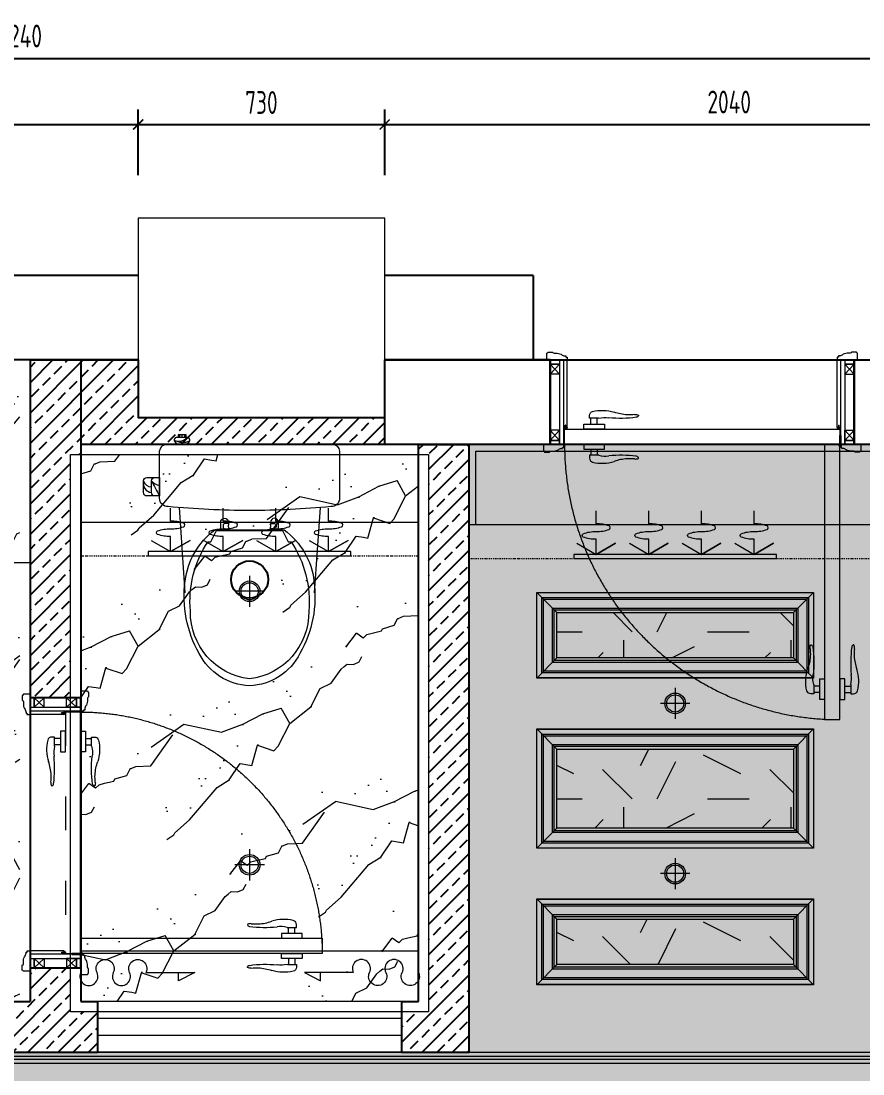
# Model space of a CAD drawing. Header units: millimetres. Extents: x 3162 to 221128, y -144913 to 11496.
# Drawn here: x 18718 to 21210, y -136544 to -133426 of the extents above; entities that cross this region are included whole.
import ezdxf

# ---------------------------------------------------------------- set-up
doc = ezdxf.new("R2010")
doc.units = ezdxf.units.MM
doc.header["$LTSCALE"] = 10
for name, pattern in [('ACAD_ISO03W100', [30, 12, -18]), ('CENTER', [50.8, 31.75, -6.35, 6.35, -6.35]), ('DASH', [8.89, 6.35, -2.54]), ('DASHDOT2', [12.7, 6.35, -3.175, 0, -3.175]), ('DOTE', [61.468, 50.8, -5.08, 0.508, -5.08]), ('HIDDEN', [9.525, 6.35, -3.175])]:
    doc.linetypes.add(name, pattern=pattern)
doc.layers.get('Defpoints').update_dxf_attribs({"color": 250})
for name, color, linetype, lineweight in [('Column', 7, 'Continuous', 0), ('FC-Dimensions', 44, 'Continuous', 0), ('FC-Doorsill【门槛线】', 8, 'Continuous', 0), ('FC-Material【地坪分割线】', 138, 'Continuous', 0), ('FF-Complete【墙体完成线】', 6, 'Continuous', 0), ('FF-Curtain【平面窗帘】', 32, 'Continuous', 0), ('FF-Door【门】', 51, 'Continuous', 0), ('FF-FIXT【洁具】', 31, 'Continuous', 0), ('FF-MT【门套】', 20, 'Continuous', 0), ('FF-Win【窗】', 132, 'Continuous', 0), ('RC-Lamplight【灯带】', 205, 'DASHDOT2', 0), ('RC-Lamps【天花灯具】', 2, 'Continuous', 0), ('RC-Modelling【天花造型】', 30, 'Continuous', 0)]:
    doc.layers.add(name, color=color, linetype=linetype, lineweight=lineweight)
for name, color, linetype in [('SYMBOL【符号】', 136, 'Continuous'), ('WALL', 7, 'Continuous'), ('WALL_NEW【新建墙体】', 4, 'Continuous')]:
    doc.layers.add(name, color=color, linetype=linetype)
doc.styles.add('尺寸标注', font='ARCHS.SHX', dxfattribs={"width": 0.8})
doc.dimstyles.new('海龙1：30', dxfattribs={"dimscale": 30, "dimtxt": 2.25, "dimasz": 1, "dimexe": 1.5, "dimexo": 1, "dimgap": 1, "dimtad": 1, "dimdec": 0, "dimrnd": 5, "dimdsep": 46, "dimtxsty": '尺寸标注', "dimblk": 'ARCHTICK', "dimblk1": 'ARCHTICK', "dimblk2": 'ARCHTICK', "dimcen": 1, "dimclrd": 44, "dimclre": 44, "dimclrt": 2, "dimadec": 0, "dimazin": 0, "dimtfac": 1, "dimtdec": 0, "dimtix": 1, "dimtmove": 2, "dimatfit": 3, "dimldrblk": 'hl_arrow2', "dimfxl": 5, "dimfxlon": 1, "dimarcsym": 0})
pattern_1 = [(0, (-511843.14, -12481.3), (494.9747, 494.9747), [123.74367, -371.23102]), (0, (-511570.9, -12184.3), (494.9747, 494.9747), [123.74367, -371.23102]), (90, (-511793.64, -12308.06), (-494.9747, 494.9747), [123.74367, -371.23102]), (90, (-511595.65, -12134.8), (-494.9747, 494.9747), [123.74367, -371.23102]), (45, (-511744.14, -12134.82), (5e-14, 494.9747), [123.74367, -576.25626]), (135, (-511570.9, -12481.3), (-494.9747, 5e-14), [123.74367, -576.25626]), (26.56505, (-511719.4, -12332.8), (494.9747, -2e-06), [123.74367, -983.0534]), (26.56505, (-511496.66, -12085.32), (494.9747, -2e-06), [123.74367, -983.0534]), (63.43495, (-511496.66, -12481.3), (-2e-06, 494.9747), [123.74367, -983.0534]), (63.43495, (-511719.4, -12258.56), (-2e-06, 494.9747), [123.74367, -983.0534]), (63.43495, (-511546.15, -12382.3), (-2e-06, 494.9747), [123.74367, -983.0534]), (116.56505, (-511843.14, -12209.07), (2e-06, 494.9747), [123.74367, -983.0534]), (153.43495, (-511744.14, -12407.06), (-494.9747, -2e-06), [123.74367, -983.0534])]

# ---------------------------------------------------------------- blocks, each defined once
blk = doc.blocks.new('马桶平面15')
at = {"color": 251}
for p, q in [((-164.1, 735.1), (-187.7, 735.1)), ((-182.4, 735.2), (-182.4, 743.3)), ((-175.9, 735.1), (-175.9, 743.3)), ((-168.6, 743.3), (-168.6, 735.1))]:
    blk.add_line(p, q, dxfattribs=at)
for points in [[(-171.3, 714.9, 0.288575), (-152.8, 725.1, 0.464141), (-158.6, 735.1), (-164.1, 735.1), (-164.1, 743.3), (-187.7, 743.3), (-187.7, 743.3), (-187.7, 735.1), (-193.2, 735.1, 0.464141), (-199, 725.1, 0.288575), (-180.5, 714.9)], [(-61.5, 462.9), (-61.5, 484.4, -1), (-38, 484.4), (-38, 480.5)], [(109.7, 462.9), (109.7, 484.4, 1), (86.2, 484.4), (86.2, 480.5)], [(26.7, 460.2), (121.9, 460.2), (138.7, 426.6), (147.1, 426.6, -0.17108), (199.3, 221.2, -0.383832), (24.1, 20.6, -0.383832), (-151.1, 221.2, -0.17108), (-98.9, 426.6), (-90.5, 426.6), (-73.7, 460.2), (121.9, 460.2)]]:
    blk.add_lwpolyline(points, format="xyb", dxfattribs=at)
for points in [[(24.1, 519.2, -0.023855), (-216.9, 530.8, -0.42765), (-242.5, 555.3), (-242.5, 695.1, -0.382307), (-220.4, 714.9), (24.1, 714.9), (268.6, 714.9, -0.382307), (290.7, 695.1), (290.7, 555.3, -0.42765), (265.1, 530.8, -0.023855)], [(24.1, 0, -0.272339), (-125.1, 96, -0.163159), (-166.6, 310.4, -0.20934), (-78.5, 461.5), (24.1, 461.5), (126.7, 461.5, -0.20934), (214.8, 310.4, -0.163159), (173.3, 96, -0.272339)]]:
    blk.add_lwpolyline(points, format="xyb", close=True)
for points in [[(-242.5, 617.1), (-242.5, 562.2), (-279.9, 562.2, -0.414214), (-289.9, 572.2), (-289.9, 607.1, -0.414214), (-279.9, 617.1)], [(-242.5, 617.1), (-242.5, 562.2), (-256.2, 562.2, -0.414214), (-266.2, 572.2), (-266.2, 607.1, -0.414214), (-256.2, 617.1)], [(-54.5, 475.5), (-54.5, 470.3, 0.414214), (-49.5, 465.3), (-38.7, 465.3, 0.58538), (-38.5, 470.3), (-38.5, 475.5, 0.58538), (-38.7, 480.5), (-49.5, 480.5, 0.414214)], [(102.7, 475.5), (102.7, 470.3, -0.414214), (97.7, 465.3), (86.9, 465.3, -0.58538), (86.7, 470.3), (86.7, 475.5, -0.58538), (86.9, 480.5), (97.7, 480.5, -0.414214)]]:
    blk.add_lwpolyline(points, format="xyb", close=True, dxfattribs=at)
for points in [[(-184.4, 527.9), (-167.1, 275.7)], [(232.6, 527.9), (215.3, 275.7)]]:
    blk.add_lwpolyline(points)
for centre, radius, start, end in [((-185.1, 755.7), 31.4, 242.8818, 319.142), ((-173.5, 774.1), 53.1, 240.7977, 292.8926), ((-262.7, 600.1), 28.1, 165.5916, 262.7603), ((-267.7, 612.3), 22.8, 193.4235, 273.8412), ((-231.7, 638.1), 46.4, 221.9148, 256.4413), ((180.7, 814.1), 492.5, 204.8643, 210.765)]:
    blk.add_arc(centre, radius, start, end, dxfattribs=at)
blk = doc.blocks.new('门套线03')
at = {"ltscale": 100}
blk.add_lwpolyline([(60, 0), (60, 19.7, -0.339185), (56.6, 23.1), (42, 23.1, -0.360475), (38.5, 19.7), (29.2, 19.7, 0.137802), (14.5, 14.7, -0.16589), (3.4, 11.9), (3.4, 8.7), (0, 8.7), (0, 0)], format="xyb", close=True, dxfattribs=at)
blk = doc.blocks.new('HL_Door_Hinge')
at = {"color": 0, "linetype": 'DOTE', "ltscale": 0.04}
for p, q in [((-4, 3), (4, 3)), ((0, -1), (0, 7))]:
    blk.add_line(p, q, dxfattribs=at)
at = {"color": 0, "linetype": 'DASH', "ltscale": 5}
for p, q in [((-2, -26), (-2, 0.8)), ((-0.5, -26), (-0.5, 0)), ((0.5, -26), (0.5, 0)), ((2, -26), (2, 0.8)), ((-0.5, -26), (-2, -26)), ((0.5, -26), (2, -26))]:
    blk.add_line(p, q, dxfattribs=at)
for radius in [3, 2]:
    blk.add_circle((0, 3), radius, dxfattribs=at)
blk = doc.blocks.new('HL_Door_Seal')
at = {"color": 0}
for p, q in [((5, 0), (-5, 0)), ((-1, 6), (-0.5, 6.5)), ((-1, 6), (-0.5, 6)), ((-1, 5.5), (-0.5, 6)), ((-1, 5.5), (-0.5, 5.5)), ((-1, 5), (-0.5, 5.5)), ((-1, 4.5), (-0.5, 5)), ((-1, 5), (-0.5, 5)), ((-1, 4.5), (-0.5, 4.5)), ((-1, 4), (-0.5, 4.5)), ((-1, 4), (-0.5, 4)), ((-1, 3.5), (-0.5, 4)), ((-1, 3.5), (-0.5, 3.5)), ((-1, 3), (-0.5, 3.5)), ((-1, 3), (-0.5, 3)), ((-1, 2.5), (-0.5, 3)), ((-1, 2.5), (-0.5, 2.5)), ((-1, 2), (-0.5, 2.5)), ((-1, 2), (-0.5, 2)), ((-1, 1.5), (-0.5, 2)), ((-1, 1.5), (-0.5, 1.5)), ((-1, 1), (-0.5, 1.5)), ((-1, 1), (-0.5, 1)), ((-1, 0.5), (-0.5, 1)), ((-1, 0.5), (-0.5, 0.5)), ((-1, 0), (-0.5, 0.5)), ((-0.5, 6.5), (0.5, 6.5)), ((1, 6), (0.5, 6.5)), ((1, 6), (0.5, 6)), ((1, 5.5), (0.5, 6)), ((1, 5.5), (0.5, 5.5)), ((1, 5), (0.5, 5.5)), ((1, 5), (0.5, 5)), ((1, 4.5), (0.5, 5)), ((1, 4.5), (0.5, 4.5)), ((1, 4), (0.5, 4.5)), ((1, 4), (0.5, 4)), ((1, 3.5), (0.5, 4)), ((1, 3.5), (0.5, 3.5)), ((1, 3), (0.5, 3.5)), ((1, 3), (0.5, 3)), ((1, 2.5), (0.5, 3)), ((1, 2.5), (0.5, 2.5)), ((1, 2), (0.5, 2.5)), ((1, 2), (0.5, 2)), ((1, 1.5), (0.5, 2)), ((1, 1.5), (0.5, 1.5)), ((1, 1), (0.5, 1.5)), ((1, 1), (0.5, 1)), ((1, 0.5), (0.5, 1)), ((1, 0.5), (0.5, 0.5)), ((1, 0), (0.5, 0.5))]:
    blk.add_line(p, q, dxfattribs=at)
blk.add_lwpolyline([(-3.9, -1, 0.774597), (3.9, -1)], format="xyb", close=True, dxfattribs=at)
blk.add_arc((0, 0), 5, 180, 0.0005, dxfattribs=at)
blk = doc.blocks.new('门把手02')
at = {"color": 250}
for p, q in [((-13.5, 32.2), (-13.5, 40.9)), ((12.9, 32.2), (-13.5, 32.2)), ((-9.4, 14.6), (-9.4, 32.2)), ((9.4, 14.6), (9.4, 32.2)), ((-30.4, 14.6), (-15.2, 14.6)), ((-30.4, 0), (-30.4, 14.6)), ((30.4, 0), (-30.4, 0)), ((-15.2, 14.6), (19.6, 14.6)), ((-15.2, 14.6), (19.6, 14.6)), ((19.6, 14.6), (30.4, 14.6)), ((30.4, 14.6), (30.4, 0))]:
    blk.add_line(p, q, dxfattribs=at)
at = {"color": 250, "extrusion": (0, 0, -1)}
for centre, major_axis, start_param, end_param in [((-1.3, 40.9), (-8.59, 8.59), 5.497787, 6.813202), ((23.4, -64.1), (-0.1, 120), -0.233047, 0.306451), ((12.9, 37.2), (3.58, 3.58), 2.124304, 2.356194), ((33.8, -51.4), (0, 86), -0.231441, 0.114669), ((79.3, 368.4), (-0.1, 336.3), 3.005111, 3.247916), ((107.8, 189.2), (1.8, 147), 3.194781, 3.464277), ((105.2, 172), (-91.7, 91.7), 3.813778, 3.981187), ((122.5, 24), (-13.7, 13.7), 0.647464, 1.248663), ((124, 43.6), (5.92, 5.92), 1.238085, 2.228964), ((130.6, 40.4), (-0.729, 0.729), 1.325662, 2.819982)]:
    blk.add_ellipse(centre, major_axis=major_axis, ratio=1, start_param=start_param, end_param=end_param, dxfattribs=at)
blk = doc.blocks.new('hld_1_820_250_门把手02_门套线03_45_0_0_3_40_0_1_1')
at = {"layer": 'FC-Doorsill【门槛线】'}
for p, q in [((-0.5, 0.1389), (0.5, 0.1389)), ((-0.5, -0.1389), (0.5, -0.1389))]:
    blk.add_line(p, q, dxfattribs=at)
at = {"layer": 'FF-Door【门】'}
blk.add_lwpolyline([(-0.4528, 0.1389), (-0.4028, 0.1389), (-0.4028, 1.0444), (-0.4528, 1.0444)], close=True, dxfattribs=at)
at = {"layer": 'FF-Door【门】', "color": 250, "linetype": 'ACAD_ISO03W100', "ltscale": 2.083333}
blk.add_lwpolyline([(-0.4528, 0.1389), (0.4528, 0.1389), (0.4528, 0.0889), (-0.4528, 0.0889)], close=True, dxfattribs=at)
at = {"layer": 'FF-Door【门】', "color": 8, "linetype": 'HIDDEN', "ltscale": 15}
blk.add_arc((-0.4528, 0.1389), 0.9056, 0, 90, dxfattribs=at)
at = {"layer": 'FF-MT【门套】', "color": 250}
for p, q in [((-0.4689, 0.1256), (-0.5, 0.0922)), ((-0.4689, 0.0922), (-0.5, 0.1256)), ((0.4689, 0.1256), (0.5, 0.0922)), ((0.4689, 0.0922), (0.5, 0.1256)), ((-0.5, -0.0922), (-0.4689, -0.1256)), ((-0.5, -0.1256), (-0.4689, -0.0922)), ((0.5, -0.0922), (0.4689, -0.1256)), ((0.5, -0.1256), (0.4689, -0.0922))]:
    blk.add_line(p, q, dxfattribs=at)
for points in [[(-0.5, 0.1389), (-0.4689, 0.1389), (-0.4689, 0.1256), (-0.5, 0.1256)], [(-0.4689, 0.1389), (-0.4556, 0.1389), (-0.4556, -0.1389), (-0.4689, -0.1389)], [(0.4689, 0.1389), (0.4556, 0.1389), (0.4556, -0.1389), (0.4689, -0.1389)], [(0.5, 0.1389), (0.4689, 0.1389), (0.4689, 0.1256), (0.5, 0.1256)], [(-0.4689, 0.1256), (-0.4689, 0.0922), (-0.5, 0.0922), (-0.5, 0.1256)], [(0.4689, 0.1256), (0.4689, 0.0922), (0.5, 0.0922), (0.5, 0.1256)], [(-0.5, -0.0922), (-0.5, -0.1256), (-0.4689, -0.1256), (-0.4689, -0.0922)], [(0.5, -0.0922), (0.5, -0.1256), (0.4689, -0.1256), (0.4689, -0.0922)], [(-0.5, -0.1389), (-0.4689, -0.1389), (-0.4689, -0.1256), (-0.5, -0.1256)], [(0.5, -0.1389), (0.4689, -0.1389), (0.4689, -0.1256), (0.5, -0.1256)]]:
    blk.add_lwpolyline(points, close=True, dxfattribs=at)
at = {"layer": 'FF-MT【门套】'}
for points in [[(-0.5, 0.1389), (-0.4556, 0.1389), (-0.4556, 0.0833), (-0.4444, 0.0833), (-0.4444, -0.1389), (-0.5, -0.1389)], [(0.5, 0.1389), (0.4556, 0.1389), (0.4556, 0.0833), (0.4444, 0.0833), (0.4444, -0.1389), (0.5, -0.1389)]]:
    blk.add_lwpolyline(points, close=True, dxfattribs=at)
at = {"layer": 'FF-Door【门】', "color": 250, "yscale": 0.001111111111111, "zscale": 0.001111111111111}
for name, p, xscale, rotation in [('门把手02', (-0.4528, 0.9444), -0.001111111111111, 90.00000000000593), ('门把手02', (-0.4028, 0.9444), 0.001111111111111, 270.0000000000178), ('HL_Door_Seal', (-0.45, 0.0833), 0.001111111111111, 180.0000000000119), ('HL_Door_Seal', (0.45, 0.0833), -0.001111111111111, 180)]:
    blk.add_blockref(name, p, dxfattribs=dict(at, xscale=xscale, rotation=rotation))
at = {"layer": 'FF-Door【门】', "color": 250, "zscale": 0.001111111111111}
for name, p, xscale, yscale in [('门把手02', (0.3556, 0.1389), -0.001111111111111, 0.001111111111111), ('HL_Door_Hinge', (-0.4542, 0.1389), 0.001111111111111, 0.001111111111111), ('门把手02', (0.3556, 0.0889), -0.001111111111111, -0.001111111111111)]:
    blk.add_blockref(name, p, dxfattribs=dict(at, xscale=xscale, yscale=yscale))
at = {"layer": 'FF-MT【门套】', "zscale": 0.001111111111111}
for p, xscale, yscale in [((-0.4556, 0.1389), -0.001111111111111, 0.001111111111111), ((0.4556, 0.1389), 0.001111111111111, 0.001111111111111), ((-0.4444, -0.1389), -0.001111111111111, -0.001111111111111), ((0.4444, -0.1389), 0.001111111111111, -0.001111111111111)]:
    blk.add_blockref('门套线03', p, dxfattribs=dict(at, xscale=xscale, yscale=yscale))
blk = doc.blocks.new('_ArchTick')
at = {"color": 2, "linetype": 'ByBlock', "const_width": 0.15}
blk.add_lwpolyline([(-0.5, -0.5), (0.5, 0.5)], dxfattribs=at)
blk = doc.blocks.new('*D1485')
at = {"layer": 'Defpoints', "color": 0, "transparency": 16777216}
for p in [(19064.5, -133732.7), (15594.5, -133912.7), (19064.5, -133912.7)]:
    blk.add_point(p, dxfattribs=at)
at = {"layer": 'FC-Dimensions', "color": 44, "lineweight": -2, "transparency": 16777216}
for p, q in [((15594.5, -133882.7), (15594.5, -133687.7)), ((19064.5, -133882.7), (19064.5, -133687.7)), ((15594.5, -133732.7), (19064.5, -133732.7))]:
    blk.add_line(p, q, dxfattribs=at)
at = {"layer": 'FC-Dimensions', "color": 44, "lineweight": -2, "transparency": 16777216, "xscale": 30, "yscale": 30, "zscale": 30, "rotation": 180}
blk.add_blockref('_ArchTick', (15594.5, -133732.7), dxfattribs=at)
at = {"layer": 'FC-Dimensions', "color": 44, "lineweight": -2, "transparency": 16777216, "xscale": 30, "yscale": 30, "zscale": 30}
blk.add_blockref('_ArchTick', (19064.5, -133732.7), dxfattribs=at)
at = {"layer": 'FC-Dimensions', "color": 2, "transparency": 16777216, "insert": (17329.5, -133666.1), "char_height": 67.5, "attachment_point": 5, "style": '尺寸标注'}
blk.add_mtext('3470', dxfattribs=at)
blk = doc.blocks.new('hl_arrow2')
at = {"color": 2}
blk.add_line((-0.22, 0), (-1, 0), dxfattribs=at)
blk.add_lwpolyline([(-0.22, 0), (-0.86, -0.69), (-0.65, -0.86), (0, 0), (-0.65, 0.86), (-0.86, 0.69)], close=True, dxfattribs=at)
for points in [[(-0.86, 0.69), (-0.65, 0.86), (-0.22, 0), (0, 0)], [(-0.86, -0.69), (-0.65, -0.86), (-0.22, 0), (0, 0)]]:
    blk.add_solid(points, dxfattribs=at)
blk = doc.blocks.new('*D1486')
at = {"layer": 'Defpoints', "color": 0, "transparency": 16777216}
for p in [(19794.5, -133732.7), (19064.5, -133912.7), (19794.5, -133912.7)]:
    blk.add_point(p, dxfattribs=at)
at = {"layer": 'FC-Dimensions', "color": 44, "lineweight": -2, "transparency": 16777216}
for p, q in [((19064.5, -133882.7), (19064.5, -133687.7)), ((19794.5, -133882.7), (19794.5, -133687.7)), ((19064.5, -133732.7), (19794.5, -133732.7))]:
    blk.add_line(p, q, dxfattribs=at)
at = {"layer": 'FC-Dimensions', "color": 44, "lineweight": -2, "transparency": 16777216, "xscale": 30, "yscale": 30, "zscale": 30, "rotation": 180}
blk.add_blockref('_ArchTick', (19064.5, -133732.7), dxfattribs=at)
at = {"layer": 'FC-Dimensions', "color": 44, "lineweight": -2, "transparency": 16777216, "xscale": 30, "yscale": 30, "zscale": 30}
blk.add_blockref('_ArchTick', (19794.5, -133732.7), dxfattribs=at)
at = {"layer": 'FC-Dimensions', "color": 2, "transparency": 16777216, "insert": (19429.5, -133667.5), "char_height": 67.5, "attachment_point": 5, "style": '尺寸标注'}
blk.add_mtext('730', dxfattribs=at)
blk = doc.blocks.new('*D1487')
at = {"layer": 'Defpoints', "color": 0, "transparency": 16777216}
for p in [(21834.5, -133732.7), (19794.5, -133912.7), (21834.5, -133912.7)]:
    blk.add_point(p, dxfattribs=at)
at = {"layer": 'FC-Dimensions', "color": 44, "lineweight": -2, "transparency": 16777216}
for p, q in [((19794.5, -133882.7), (19794.5, -133687.7)), ((21834.5, -133882.7), (21834.5, -133687.7)), ((19794.5, -133732.7), (21834.5, -133732.7))]:
    blk.add_line(p, q, dxfattribs=at)
at = {"layer": 'FC-Dimensions', "color": 44, "lineweight": -2, "transparency": 16777216, "xscale": 30, "yscale": 30, "zscale": 30, "rotation": 180}
blk.add_blockref('_ArchTick', (19794.5, -133732.7), dxfattribs=at)
at = {"layer": 'FC-Dimensions', "color": 44, "lineweight": -2, "transparency": 16777216, "xscale": 30, "yscale": 30, "zscale": 30}
blk.add_blockref('_ArchTick', (21834.5, -133732.7), dxfattribs=at)
at = {"layer": 'FC-Dimensions', "color": 2, "transparency": 16777216, "insert": (20814.5, -133666.1), "char_height": 67.5, "attachment_point": 5, "style": '尺寸标注'}
blk.add_mtext('2040', dxfattribs=at)
blk = doc.blocks.new('*D1492')
at = {"layer": 'Defpoints', "color": 0, "transparency": 16777216}
for p in [(21834.5, -133537.1), (15594.5, -133717.1), (21834.5, -133717.1)]:
    blk.add_point(p, dxfattribs=at)
at = {"layer": 'FC-Dimensions', "color": 44, "lineweight": -2, "transparency": 16777216}
for p, q in [((15594.5, -133687.1), (15594.5, -133492.1)), ((21834.5, -133687.1), (21834.5, -133492.1)), ((15594.5, -133537.1), (21834.5, -133537.1))]:
    blk.add_line(p, q, dxfattribs=at)
at = {"layer": 'FC-Dimensions', "color": 44, "lineweight": -2, "transparency": 16777216, "xscale": 30, "yscale": 30, "zscale": 30, "rotation": 180}
blk.add_blockref('_ArchTick', (15594.5, -133537.1), dxfattribs=at)
at = {"layer": 'FC-Dimensions', "color": 44, "lineweight": -2, "transparency": 16777216, "xscale": 30, "yscale": 30, "zscale": 30}
blk.add_blockref('_ArchTick', (21834.5, -133537.1), dxfattribs=at)
at = {"layer": 'FC-Dimensions', "color": 2, "transparency": 16777216, "insert": (18714.5, -133470.6), "char_height": 67.5, "attachment_point": 5, "style": '尺寸标注'}
blk.add_mtext('6240', dxfattribs=at)
blk = doc.blocks.new('hld_1_720_150_门把手02_门套线03_45_0_0_3_40_0_1_1')
at = {"layer": 'FC-Doorsill【门槛线】'}
for p, q in [((-0.5, 0.09375), (0.5, 0.09375)), ((-0.5, -0.09375), (0.5, -0.09375))]:
    blk.add_line(p, q, dxfattribs=at)
at = {"layer": 'FF-Door【门】'}
blk.add_lwpolyline([(-0.446875, 0.09375), (-0.390625, 0.09375), (-0.390625, 0.9875), (-0.446875, 0.9875)], close=True, dxfattribs=at)
at = {"layer": 'FF-Door【门】', "color": 250, "linetype": 'ACAD_ISO03W100', "ltscale": 0.001042}
blk.add_lwpolyline([(-0.446875, 0.09375), (0.446875, 0.09375), (0.446875, 0.0375), (-0.446875, 0.0375)], close=True, dxfattribs=at)
at = {"layer": 'FF-Door【门】', "color": 8, "linetype": 'HIDDEN', "ltscale": 0.6}
blk.add_arc((-0.446875, 0.09375), 0.89375, 0, 90, dxfattribs=at)
at = {"layer": 'FF-MT【门套】', "color": 250}
for p, q in [((-0.465, 0.07875), (-0.5, 0.04125)), ((-0.465, 0.04125), (-0.5, 0.07875)), ((0.465, 0.07875), (0.5, 0.04125)), ((0.465, 0.04125), (0.5, 0.07875)), ((-0.5, -0.04125), (-0.465, -0.07875)), ((-0.5, -0.07875), (-0.465, -0.04125)), ((0.5, -0.04125), (0.465, -0.07875)), ((0.5, -0.07875), (0.465, -0.04125))]:
    blk.add_line(p, q, dxfattribs=at)
for points in [[(-0.5, 0.09375), (-0.465, 0.09375), (-0.465, 0.07875), (-0.5, 0.07875)], [(-0.465, 0.07875), (-0.465, 0.04125), (-0.5, 0.04125), (-0.5, 0.07875)], [(-0.465, 0.09375), (-0.45, 0.09375), (-0.45, -0.09375), (-0.465, -0.09375)], [(0.465, 0.09375), (0.45, 0.09375), (0.45, -0.09375), (0.465, -0.09375)], [(0.5, 0.09375), (0.465, 0.09375), (0.465, 0.07875), (0.5, 0.07875)], [(0.465, 0.07875), (0.465, 0.04125), (0.5, 0.04125), (0.5, 0.07875)], [(-0.5, -0.04125), (-0.5, -0.07875), (-0.465, -0.07875), (-0.465, -0.04125)], [(0.5, -0.04125), (0.5, -0.07875), (0.465, -0.07875), (0.465, -0.04125)], [(-0.5, -0.09375), (-0.465, -0.09375), (-0.465, -0.07875), (-0.5, -0.07875)], [(0.5, -0.09375), (0.465, -0.09375), (0.465, -0.07875), (0.5, -0.07875)]]:
    blk.add_lwpolyline(points, close=True, dxfattribs=at)
at = {"layer": 'FF-MT【门套】'}
for points in [[(-0.5, 0.09375), (-0.45, 0.09375), (-0.45, 0.03125), (-0.4375, 0.03125), (-0.4375, -0.09375), (-0.5, -0.09375)], [(0.5, 0.09375), (0.45, 0.09375), (0.45, 0.03125), (0.4375, 0.03125), (0.4375, -0.09375), (0.5, -0.09375)]]:
    blk.add_lwpolyline(points, close=True, dxfattribs=at)
at = {"layer": 'FF-Door【门】', "color": 250, "yscale": 0.00125, "zscale": 0.00125}
for name, p, xscale, rotation in [('门把手02', (-0.446875, 0.875), -0.00125, 90.00000000000593), ('门把手02', (-0.390625, 0.875), 0.00125, 270.0000000000178), ('HL_Door_Seal', (-0.44375, 0.03125), 0.00125, 180.0000000000119), ('HL_Door_Seal', (0.44375, 0.03125), -0.00125, 180)]:
    blk.add_blockref(name, p, dxfattribs=dict(at, xscale=xscale, rotation=rotation))
at = {"layer": 'FF-Door【门】', "color": 250, "zscale": 0.00125}
for name, p, xscale, yscale in [('门把手02', (0.3375, 0.09375), -0.00125, 0.00125), ('HL_Door_Hinge', (-0.448438, 0.09375), 0.00125, 0.00125), ('门把手02', (0.3375, 0.0375), -0.00125, -0.00125)]:
    blk.add_blockref(name, p, dxfattribs=dict(at, xscale=xscale, yscale=yscale))
at = {"layer": 'FF-MT【门套】', "zscale": 0.00125}
for p, xscale, yscale in [((-0.45, 0.09375), -0.00125, 0.00125), ((0.45, 0.09375), 0.00125, 0.00125), ((-0.4375, -0.09375), -0.00125, -0.00125), ((0.4375, -0.09375), 0.00125, -0.00125)]:
    blk.add_blockref('门套线03', p, dxfattribs=dict(at, xscale=xscale, yscale=yscale))
blk = doc.blocks.new('hlw_3_900_150')
for p, q in [((-0.5, 0.0833), (0.5, 0.0833)), ((-0.5, -0.0833), (0.5, -0.0833))]:
    blk.add_line(p, q)
at = {"linetype": 'HIDDEN', "ltscale": 15}
for p, q in [((-0.5, 0.0278), (0.5, 0.0278)), ((-0.5, -0.0278), (0.5, -0.0278))]:
    blk.add_line(p, q, dxfattribs=at)
blk = doc.blocks.new('圆形筒灯')
at = {"color": 8, "linetype": 'CENTER'}
for p, q in [((0, 1.81), (0, -1.81)), ((1.72, 0), (-1.72, 0))]:
    blk.add_line(p, q, dxfattribs=at)
blk.add_ellipse((0, 0), major_axis=(-0.849, 0.849), ratio=1, start_param=2.35586823723317, end_param=8.639053544412757)
at = {"color": 8}
blk.add_ellipse((0, 0), major_axis=(0.707, 0.707), ratio=1, start_param=5.498714316925569, end_param=11.78189962410515, dxfattribs=at)
blk = doc.blocks.new('侧回风')
for points in [[(-291.5, 45.4), (-233.9, 12.5), (-176.3, 45.4), (-233.9, 12.5), (-233.9, 57.2, -0.094519), (-272.2, 63.5, -0.69809), (-272.2, 73.7, -0.094519), (-233.9, 80, 0.094519), (-195.6, 86.3, 0.69809), (-195.6, 96.5, 0.094519), (-233.9, 102.8), (-233.9, 141.6)], [(-135.6, 45.4), (-78, 12.5), (-20.3, 45.4), (-78, 12.5), (-78, 57.2, -0.094519), (-116.2, 63.5, -0.69809), (-116.2, 73.7, -0.094519), (-78, 80, 0.094519), (-39.7, 86.3, 0.69809), (-39.7, 96.5, 0.094519), (-78, 102.8), (-78, 141.6)], [(20.3, 45.4), (78, 12.5), (135.6, 45.4), (78, 12.5), (78, 57.2, -0.094519), (39.7, 63.5, -0.69809), (39.7, 73.7, -0.094519), (78, 80, 0.094519), (116.2, 86.3, 0.69809), (116.2, 96.5, 0.094519), (78, 102.8), (78, 141.6)], [(176.3, 45.4), (233.9, 12.5), (291.5, 45.4), (233.9, 12.5), (233.9, 57.2, -0.094519), (195.6, 63.5, -0.69809), (195.6, 73.7, -0.094519), (233.9, 80, 0.094519), (272.2, 86.3, 0.69809), (272.2, 96.5, 0.094519), (233.9, 102.8), (233.9, 141.6)]]:
    blk.add_lwpolyline(points, format="xyb")
blk.add_lwpolyline([(-300, 0), (300, 0), (300, 12.5), (-300, 12.5)], close=True)

msp = doc.modelspace()

# ---------------------------------------------------------------- hatches: boundary and pattern name
at = {"layer": 'FC-Material【地坪分割线】'}
h = msp.add_hatch(dxfattribs=at)
h.set_pattern_fill('大理石', color=8, scale=80, angle=333, style=0, pattern_type=2)
h.set_pattern_definition([(14.9872, (16914.88, -136349.27), (1241.3514, 215.9785), [16.144, -3374.17]), (41.1986, (16689.6, -136262.76), (1135.501, 1118.3906), [58.16, -4013.025]), (33.9454, (16665.83, -136282.975), (792.2841, 444.7898), [24.71, -5164.288]), (63, (16686.33, -136269.2), (449.07, -228.81), [7.2, -748.8]), (44.565, (16904.06, -136359.92), (343.217, 673.601), [15.18, -1578.61]), (144.4692, (16904.064, -136359.92), (-449.0673, 228.8112), [24.27, -5072.116]), (52.2157, (16852.88, -136386.36), (1821.9346, 2465.5925), [51.306, -5335.84]), (35.133, (16619.61, -136008.922), (3512.35322, 2452.75984), [118.095, -24681.828]), (333, (16676.4, -135913.45), (343.22, 673.6), [0, -504]), (37.9831, (17029.62, -135939.047), (1927.785, 1563.18036), [79.454, -8263.23]), (54.4391, (17067.18, -136293.536), (3987.08591, 5604.78592), [112.857, -23587.202]), (55.875, (16850.176, -136106.2), (2165.15134, 3139.19346), [58.048, -12132.085]), (49.7595, (16733.358, -136224.454), (1478.71774, 1791.99157), [125.743, -13077.228]), (333, (16663.5, -136188.46), (343.22, 673.6), [0, -504]), (333, (16667.06, -136199.34), (343.22, 673.6), [0, -504]), (333, (16735.94, -136189), (343.22, 673.6), [0, -504]), (333, (16761.9, -136102.35), (343.22, 673.6), [0, -504]), (32.0362, (16814.587, -136128.47), (792.28407, 444.78976), [41.983, -8774.416]), (333, (16849.5, -136107.4), (343.22, 673.6), [0, -504]), (333, (16780, -136102.5), (343.22, 673.6), [0, -504]), (333, (16823.7, -136070.3), (343.22, 673.6), [0, -504]), (333, (16769, -136124.1), (343.22, 673.6), [0, -504]), (23.1944, (17005.93, -136302.73), (792.284, 444.7897), [18.745, -3917.62]), (63, (16996.1, -136322), (449.07, -228.81), [21.6, -734.4]), (16.6678, (16961.16, -136332.444), (2033.6355, 660.7682), [36.497, -7627.784]), (63, (16957.9, -136338.86), (449.07, -228.81), [7.2, -748.8]), (12.8056, (16930.474, -136345.09), (1241.3514, 215.9785), [28.117, -5876.43]), (333, (16887.5, -136266.2), (343.22, 673.6), [0, -504]), (333, (17007.6, -136301.8), (343.22, 673.6), [0, -504]), (333, (17007.6, -136301.8), (343.22, 673.6), [0, -504]), (2.3578, (17023.16, -136295.35), (1690.4187, -12.8327), [44.06, -4582.047]), (333, (17028.8, -136256.5), (343.22, 673.6), [0, -504]), (119.31, (17029.62, -135939.05), (-554.9178, 1131.2233), [51.92, -5399.674]), (341.1301, (16934.674, -136003.8), (4833.88966, -1614.51117), [50.912, -10640.542]), (20.8624, (16827.631, -135965.42), (2825.9196, 1105.55794), [67.967, -14205.113]), (347.6209, (16716.19, -135940.96), (3037.62054, -699.2663), [114.095, -11865.847]), (333, (16774.14, -135917.84), (343.22, 673.6), [0, -504]), (351.435, (16882.74, -136058.15), (2139.486, -241.644), [22.77, -4758.595]), (349.699, (16905.26, -136061.54), (449.067, -228.811), [12.53, -2618.43]), (74.0937, (16917.582, -136063.778), (1504.3831, 5172.8289), [62.365, -13034.362]), (333, (16874.9, -136005.5), (343.22, 673.6), [0, -504]), (333, (16935.1, -136002.4), (343.22, 673.6), [0, -504]), (333, (16834.74, -136048.6), (343.22, 673.6), [0, -504]), (333, (16850.5, -135875), (343.22, 673.6), [0, -504]), (333, (16814.15, -135892.8), (343.22, 673.6), [0, -504]), (17.1449, (16949.873, -135910.535), (2033.6355, 660.76822), [56.858, -11883.262]), (27.5829, (16891.143, -135941.216), (792.2841, 444.78971), [66.261, -13848.61]), (333, (16950.7, -135910.4), (343.22, 673.6), [0, -504]), (333, (16868.3, -135911.34), (343.22, 673.6), [0, -504]), (333, (16950.7, -135910.4), (343.22, 673.6), [0, -504]), (333, (16890.7, -135942.3), (343.22, 673.6), [0, -504]), (48.0686, (16982.85, -136020.27), (1478.7177, 1791.9916), [18.63, -3893.463]), (63, (16995.3, -136006.4), (449.07, -228.81), [75.6, -680.4]), (23.1944, (17218.24, -135764.45), (792.284, 444.7897), [18.745, -3917.62]), (333, (17020.9, -135843.8), (343.22, 673.6), [0, -504]), (333, (17031.7, -135858.3), (343.22, 673.6), [0, -504]), (333, (16981.3, -135814.5), (343.22, 673.6), [0, -504]), (333, (17093.9, -135771.94), (343.22, 673.6), [0, -504]), (26.1301, (17120.03, -135835.62), (792.2841, 444.7897), [36, -7524]), (63, (17092.25, -135890.15), (449.07, -228.81), [61.2, -694.8]), (333, (17092.9, -135889.1), (343.22, 673.6), [0, -504]), (356.1986, (17200.01, -135763.24), (1690.4187, -12.8327), [18.28, -3820.07]), (39.0375, (17190.83, -135770.68), (1135.501, 1118.391), [11.82, -2470.09]), (39.0375, (17181.65, -135778.13), (1135.501, 1118.391), [11.82, -2470.09]), (54.8699, (17152.35, -135819.764), (2165.15138, 3139.19345), [50.912, -10640.542]), (63, (17235.47, -135757.07), (449.07, -228.81), [18, -738]), (333, (17197.6, -135709.5), (343.22, 673.6), [0, -504])])
h.paths.add_polyline_path([(17274.5, -134609.9), (16514.5, -134609.9), (16514.5, -136209.9), (17274.5, -136209.9)], flags=17)
h.paths.add_polyline_path([(16514.5, -134609.9), (16394.5, -134609.9), (16394.5, -136329.9), (17394.5, -136329.9), (17394.5, -134609.9), (17274.5, -134609.9), (17274.5, -136209.9), (16514.5, -136209.9)])
h.paths.add_polyline_path([(18714.5, -134459.9), (17574.5, -134459.9), (17574.5, -136329.9), (18714.5, -136329.9)])
edge = h.paths.add_edge_path(flags=16)
edge.add_arc((18144.5, -134659.9), 25, 0, 180, ccw=False)
edge.add_arc((18144.5, -134659.9), 25, -180, 0, ccw=False)
h.paths.add_polyline_path([(19894.5, -134709.9), (18894.5, -134709.9), (18894.5, -136329.9), (18944.5, -136329.9), (19844.5, -136329.9), (19894.5, -136329.9)])
edge = h.paths.add_edge_path(flags=16)
edge.add_arc((19394.5, -135079.9), 55, 0, 180, ccw=False)
edge.add_arc((19394.5, -135079.9), 55, -180, 0, ccw=False)
h = msp.add_hatch(dxfattribs=at)
h.set_pattern_fill('地毯', color=8, scale=300, style=0, pattern_type=2)
h.set_pattern_definition([(0, (15810.5, -140335.87), (132, 228), [12, -201, 9, -87, 18, -213]), (10, (15753.5, -140212.87), (80.676, 285.344), [21, -51, 27, -159, 15, -198]), (20, (15723.5, -140308.87), (133.471, 220.9763), [24, -165, 21, -123, 15, -96]), (30, (15810.5, -140326.87), (-21.969, 254.052), [15, -99, 12, -147, 9, -195]), (40, (15726.5, -140260.87), (33.836, 216.3704), [12, -132, 9, -84, 24, -153]), (50, (15771.5, -140368.87), (-80.248, 235.7335), [6, -111, 15, -183, 18, -93]), (60, (15780.5, -140347.87), (-99.473, 223.7077), [15, -123, 6, -144, 12, -111]), (70, (15747.5, -140383.87), (-109.8923, 215.587), [9, -57, 18, -96, 12, -132]), (80, (15762.5, -140206.87), (-208.5653, 164.7195), [21, -132, 9, -156, 18, -147]), (90, (15780.5, -140335.87), (-264, 111), [18, -93, 12, -183, 6, -186]), (100, (15732.5, -140242.87), (-247.9715, 145.1453), [21, -117, 18, -96, 21, -219]), (110, (15711.5, -140413.87), (-240.4403, 81.691), [24, -78, 12, -159, 18, -174]), (120, (15630.5, -140377.87), (-286.65, 28.492), [15, -201, 18, -93, 21, -123]), (130, (15696.5, -140443.87), (-279.1078, 71.266), [9, -66, 12, -129, 24, -168]), (140, (15606.5, -140203.87), (-220.597, -34.2057), [18, -108, 21, -93, 12, -126]), (150, (15855.5, -140461.87), (-204.825, -120.7673), [12, -84, 24, -186, 21, -171]), (160, (15657.5, -140293.87), (-237.901, -162.429), [18, -126, 15, -114, 12, -183]), (170, (15675.5, -140365.87), (-215.644, -169.123), [27, -99, 18, -135, 24, -132])])
h.paths.add_polyline_path([(20044.5, -136479.9), (19844.5, -136479.9), (18944.5, -136479.9), (17109.5, -136479.9), (15909.5, -136479.9), (15594.5, -136479.9), (15594.5, -140479.9), (21834.5, -140479.9), (21834.5, -134679.9), (21184.5, -134679.9), (20284.5, -134679.9), (20044.5, -134679.9)])
at = {"layer": 'RC-Modelling【天花造型】'}
h = msp.add_hatch(dxfattribs=at)
h.set_pattern_fill('DD地毯1SC500', color=8, scale=494.9747, style=0, pattern_type=2)
h.set_pattern_definition(pattern_1)
h.paths.add_polyline_path([(21004.5, -135312), (21004.5, -135178), (20304.5, -135178), (20304.5, -135312)])
h = msp.add_hatch(dxfattribs=at)
h.set_pattern_fill('DD地毯1SC500', color=8, scale=494.9747, style=0, pattern_type=2)
h.set_pattern_definition(pattern_1)
h.paths.add_polyline_path([(20304.5, -135582), (20304.5, -135815.9), (21004.5, -135815.9), (21004.5, -135582)])
h = msp.add_hatch(dxfattribs=at)
h.set_pattern_fill('DD地毯1SC500', color=8, scale=494.9747, style=0, pattern_type=2)
h.set_pattern_definition(pattern_1)
h.paths.add_polyline_path([(21004.5, -136219.9), (21004.5, -136085.9), (20304.5, -136085.9), (20304.5, -136219.9)])
at = {"layer": 'WALL_NEW【新建墙体】'}
h = msp.add_hatch(dxfattribs=at)
h.set_pattern_fill('ANSI33', color=8, scale=10, style=0)
h.set_pattern_definition([(45, (15594.506, -136479.91), (-44.9013, 44.9013), []), (45, (15639.41, -136479.91), (-44.9013, 44.9013), [31.75, -15.875])])
h.paths.add_polyline_path([(15909.5, -136359.9), (15624.5, -136359.9), (15624.5, -136329.9), (15594.5, -136329.9), (15594.5, -136479.9), (15909.5, -136479.9)])
h.paths.add_polyline_path([(17644.5, -136359.9), (17574.5, -136359.9), (17574.5, -136329.9), (17544.5, -136329.9), (17544.5, -136229.9), (17424.5, -136229.9), (17424.5, -136359.9), (17109.5, -136359.9), (17109.5, -136479.9), (17644.5, -136479.9)])
h.paths.add_polyline_path([(17544.5, -134429.9), (17394.5, -134429.9), (17394.5, -134459.9), (17424.5, -134459.9), (17424.5, -135429.9), (17544.5, -135429.9)])
h.paths.add_polyline_path([(18864.5, -134709.9), (18894.5, -134709.9), (18894.5, -134429.9), (18744.5, -134429.9), (18744.5, -135429.9), (18864.5, -135429.9)])
h.paths.add_polyline_path([(19794.5, -134599.9), (19064.5, -134599.9), (19064.5, -134429.9), (18894.5, -134429.9), (18894.5, -134679.9), (19794.5, -134679.9)])
h.paths.add_polyline_path([(20044.5, -134679.9), (19894.5, -134679.9), (19894.5, -134709.9), (19924.5, -134709.9), (19924.5, -136359.9), (19844.5, -136359.9), (19844.5, -136479.9), (20044.5, -136479.9)])
h.paths.add_polyline_path([(18944.5, -136359.9), (18864.5, -136359.9), (18864.5, -136229.9), (18744.5, -136229.9), (18744.5, -136329.9), (18714.5, -136329.9), (18714.5, -136359.9), (18644.5, -136359.9), (18644.5, -136479.9), (18944.5, -136479.9)])

# ---------------------------------------------------------------- linework, layer by layer
at = {"layer": 'Column'}
for p, q in [((19794.5, -134009.9), (19064.5, -134009.9)), ((19064.5, -134009.9), (19064.5, -134599.9)), ((19794.5, -134599.9), (19794.5, -134009.9)), ((19064.5, -134599.9), (19794.5, -134599.9))]:
    msp.add_line(p, q, dxfattribs=at)
at = {"layer": 'FF-Complete【墙体完成线】'}
msp.add_lwpolyline([(18864.5, -134709.9), (19924.5, -134709.9), (19924.5, -136359.9), (18864.5, -136359.9)], close=True, dxfattribs=at)
at = {"layer": 'FF-Curtain【平面窗帘】'}
for points in [[(18894.5, -136243.9, 1.6), (18942.8, -136243.9, -1.6), (18991, -136243.9, 1.6), (19039.3, -136243.9, -1.6), (19087.5, -136243.9), (19135.8, -136243.9), (19184.1, -136243.9), (19232.3, -136243.9), (19184.1, -136268), (19184.1, -136243.9)], [(19894.5, -136243.9, -1.6), (19846.2, -136243.9, 1.6), (19798, -136243.9, -1.6), (19749.7, -136243.9, 1.6), (19701.5, -136243.9), (19653.2, -136243.9), (19604.9, -136243.9), (19556.7, -136243.9), (19604.9, -136268), (19604.9, -136243.9)]]:
    msp.add_lwpolyline(points, format="xyb", dxfattribs=at)
at = {"layer": 'FF-FIXT【洁具】'}
msp.add_line((17544.5, -134429.9), (18744.5, -134429.9), dxfattribs=at)
msp.add_lwpolyline([(17544.5, -134429.9), (17544.5, -135029.9), (18744.5, -135029.9), (18744.5, -134429.9)], dxfattribs=at)
at = {"layer": 'RC-Lamplight【灯带】', "ltscale": 0.05}
for p, q in [((18894.5, -135009.9), (19894.5, -135009.9)), ((20044.5, -135018), (21264.5, -135018))]:
    msp.add_line(p, q, dxfattribs=at)
at = {"layer": 'RC-Modelling【天花造型】'}
for p, q in [((18894.5, -134709.9), (19894.5, -134709.9)), ((18894.5, -134909.9), (19894.5, -134909.9)), ((18894.5, -136179.9), (19894.5, -136179.9))]:
    msp.add_line(p, q, dxfattribs=at)
at = {"layer": 'RC-Modelling【天花造型】', "color": 8}
for p, q in [((20244.5, -135118), (20304.5, -135178)), ((21064.5, -135118), (21004.5, -135178)), ((20244.5, -135372), (20304.5, -135312)), ((21064.5, -135372), (21004.5, -135312)), ((20244.5, -135522), (20304.5, -135582)), ((21064.5, -135522), (21004.5, -135582)), ((20244.5, -135875.9), (20304.5, -135815.9)), ((21064.5, -135875.9), (21004.5, -135815.9)), ((20244.5, -136025.9), (20304.5, -136085.9)), ((21064.5, -136025.9), (21004.5, -136085.9)), ((20244.5, -136279.9), (20304.5, -136219.9)), ((21064.5, -136279.9), (21004.5, -136219.9))]:
    msp.add_line(p, q, dxfattribs=at)
at = {"layer": 'RC-Modelling【天花造型】'}
for points in [[(20044.5, -134679.9), (21264.5, -134679.9), (21264.5, -134918), (20044.5, -134918)], [(20244.5, -135118), (21064.5, -135118), (21064.5, -135372), (20244.5, -135372)], [(20244.5, -135522), (21064.5, -135522), (21064.5, -135875.9), (20244.5, -135875.9)], [(20244.5, -136025.9), (21064.5, -136025.9), (21064.5, -136279.9), (20244.5, -136279.9)], [(15594.5, -136479.9), (21834.5, -136479.9), (21834.5, -140479.9), (15594.5, -140479.9)]]:
    msp.add_lwpolyline(points, close=True, dxfattribs=at)
for points in [[(20044.5, -134918), (20044.5, -134679.9), (21264.5, -134679.9)], [(20064.5, -134918), (20064.5, -134699.9), (21264.5, -134699.9)]]:
    msp.add_lwpolyline(points, dxfattribs=at)
at = {"layer": 'RC-Modelling【天花造型】', "color": 8}
for points in [[(20245.3, -135118.8), (21063.7, -135118.8), (21063.7, -135371.2), (20245.3, -135371.2)], [(20260, -135133.5), (21049, -135133.5), (21049, -135356.5), (20260, -135356.5)], [(20265, -135138.5), (21044, -135138.5), (21044, -135351.5), (20265, -135351.5)], [(20291, -135164.5), (21018, -135164.5), (21018, -135325.5), (20291, -135325.5)], [(20296.5, -135170), (21012.5, -135170), (21012.5, -135320), (20296.5, -135320)], [(20304.5, -135178), (21004.5, -135178), (21004.5, -135312), (20304.5, -135312)], [(20245.3, -135522.8), (21063.7, -135522.8), (21063.7, -135875.1), (20245.3, -135875.1)], [(20260, -135537.5), (21049, -135537.5), (21049, -135860.4), (20260, -135860.4)], [(20265, -135542.5), (21044, -135542.5), (21044, -135855.5), (20265, -135855.5)], [(20291, -135568.5), (21018, -135568.5), (21018, -135829.5), (20291, -135829.5)], [(20296.5, -135574), (21012.5, -135574), (21012.5, -135823.9), (20296.5, -135823.9)], [(20304.5, -135582), (21004.5, -135582), (21004.5, -135815.9), (20304.5, -135815.9)], [(20245.3, -136026.8), (21063.7, -136026.8), (21063.7, -136279.1), (20245.3, -136279.1)], [(20260, -136041.5), (21049, -136041.5), (21049, -136264.4), (20260, -136264.4)], [(20265, -136046.4), (21044, -136046.4), (21044, -136259.4), (20265, -136259.4)], [(20291, -136072.4), (21018, -136072.4), (21018, -136233.4), (20291, -136233.4)], [(20296.5, -136077.9), (21012.5, -136077.9), (21012.5, -136227.9), (20296.5, -136227.9)], [(20304.5, -136085.9), (21004.5, -136085.9), (21004.5, -136219.9), (20304.5, -136219.9)], [(15606.5, -136491.9), (21822.5, -136491.9), (21822.5, -140467.9), (15606.5, -140467.9)], [(15614.5, -136499.9), (21814.5, -136499.9), (21814.5, -140459.9), (15614.5, -140459.9)], [(15626.5, -136511.9), (21802.5, -136511.9), (21802.5, -140447.9), (15626.5, -140447.9)]]:
    msp.add_lwpolyline(points, close=True, dxfattribs=at)
at = {"layer": 'SYMBOL【符号】'}
msp.add_circle((19394.5, -135079.9), 55, dxfattribs=at)
at = {"layer": 'WALL'}
for p, q in [((19064.5, -134179.9), (15344.5, -134179.9)), ((20234.5, -134179.9), (19794.5, -134179.9)), ((20234.5, -134179.9), (20234.5, -134429.9)), ((19064.5, -134429.9), (15594.5, -134429.9)), ((20284.5, -134429.9), (19794.5, -134429.9))]:
    msp.add_line(p, q, dxfattribs=at)
at = {"layer": 'WALL_NEW【新建墙体】'}
for p, q in [((18744.5, -134429.9), (18744.5, -136329.9)), ((18894.5, -134429.9), (18894.5, -136329.9)), ((19894.5, -136329.9), (19894.5, -134679.9)), ((19894.5, -134679.9), (20044.5, -134679.9)), ((20044.5, -136479.9), (20044.5, -134679.9)), ((17544.5, -136329.9), (18744.5, -136329.9)), ((18894.5, -136329.9), (18944.5, -136329.9)), ((18944.5, -136329.9), (18944.5, -136479.9)), ((19844.5, -136329.9), (19894.5, -136329.9)), ((19844.5, -136329.9), (19844.5, -136479.9)), ((17109.5, -136479.9), (18944.5, -136479.9)), ((19844.5, -136479.9), (20044.5, -136479.9))]:
    msp.add_line(p, q, dxfattribs=at)
for points in [[(18744.5, -134429.9), (19064.5, -134429.9), (19064.5, -134599.9), (19794.5, -134599.9)], [(19794.5, -134679.9), (18894.5, -134679.9)]]:
    msp.add_lwpolyline(points, dxfattribs=at)
for points in [[(19794.5, -134429.9), (20284.5, -134429.9), (20284.5, -134679.9), (19794.5, -134679.9)], [(20284.5, -134429.9), (21184.5, -134429.9), (21184.5, -134679.9), (20284.5, -134679.9)], [(21184.5, -134429.9), (21984.5, -134429.9), (21984.5, -134679.9), (21184.5, -134679.9)], [(18894.5, -135429.9), (18744.5, -135429.9), (18744.5, -136229.9), (18894.5, -136229.9)]]:
    msp.add_lwpolyline(points, close=True, dxfattribs=at)

# ---------------------------------------------------------------- block references
for name, p, xscale, yscale, zscale, rotation in [('hld_1_820_250_门把手02_门套线03_45_0_0_3_40_0_1_1', (20734.5, -134554.9), 900, 900, 900, 180), ('hld_1_720_150_门把手02_门套线03_45_0_0_3_40_0_1_1', (18819.5, -135829.9), -800, 800, 800, 270.0000000000267)]:
    msp.add_blockref(name, p, dxfattribs=dict(xscale=xscale, yscale=yscale, zscale=zscale, rotation=rotation))
at = {"layer": 'FF-FIXT【洁具】'}
msp.add_blockref('马桶平面15', (19370.4, -135394.8), dxfattribs=at)
at = {"layer": 'FF-Win【窗】', "xscale": 900, "yscale": 900, "zscale": 900, "rotation": 180}
msp.add_blockref('hlw_3_900_150', (19394.5, -136404.9), dxfattribs=at)
at = {"layer": 'RC-Lamps【天花灯具】'}
for p in [(19394.5, -135009.9), (20654.5, -135018)]:
    msp.add_blockref('侧回风', p, dxfattribs=at)
at = {"layer": 'RC-Lamps【天花灯具】', "xscale": 25.4, "yscale": 25.4, "zscale": 25.4}
for p in [(19394.5, -135114.9), (20654.5, -135447), (19394.5, -135924.9), (20654.5, -135950.9)]:
    msp.add_blockref('圆形筒灯', p, dxfattribs=at)

# ---------------------------------------------------------------- dimensions: what is measured, and where the dimension line sits
at = {"layer": 'FC-Dimensions'}
for base, p1, p2, picture, middle in [((21834.5, -133537.1), (15594.5, -133717.1), (21834.5, -133717.1), '*D1492', (18714.5, -133470.6)), ((19064.5, -133732.7), (15594.5, -133912.7), (19064.5, -133912.7), '*D1485', (17329.5, -133666.1)), ((19794.5, -133732.7), (19064.5, -133912.7), (19794.5, -133912.7), '*D1486', (19429.5, -133667.5)), ((21834.5, -133732.7), (19794.5, -133912.7), (21834.5, -133912.7), '*D1487', (20814.5, -133666.1))]:
    dim = msp.add_linear_dim(base=base, p1=p1, p2=p2, dimstyle='海龙1：30', dxfattribs=at)
    dim.commit()
    dim.dimension.update_dxf_attribs({"geometry": picture, "text_midpoint": middle})

doc.saveas('drawing.dxf')
